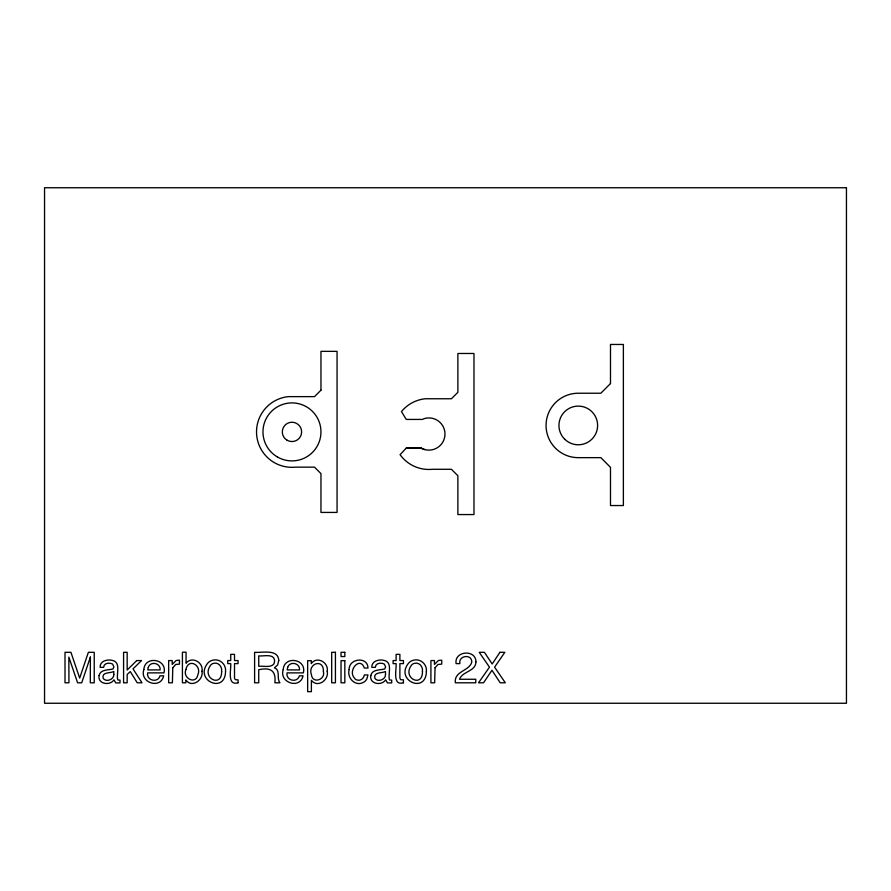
<?xml version="1.0" encoding="UTF-8"?>
<svg xmlns="http://www.w3.org/2000/svg" width="891" height="891" viewBox="0 0 891 891"><rect width="100%" height="100%" fill="white"/><g stroke="black" fill="none" stroke-linecap="round" stroke-linejoin="round"><path stroke-width="1.34" d="M406.251 448.073L400.092 454.7A35.44 35.44 0 0 0 432.391 469.29L451.425 469.29L457.874 475.727L457.874 514.564L473.979 514.564L473.979 353.482L457.874 353.482L457.874 392.318L451.425 398.756L425.363 398.756A35.44 35.44 0 0 0 401.462 411.575L406.251 419.427L422.379 419.427L424.706 418.469A16.105 16.105 0 0 1 444.843 436.122A16.105 16.105 0 0 1 420.819 447.973L406.251 448.073L421.243 448.14M420.819 447.973L424.706 449.587M90.392 657.079L90.303 682.796L94.234 682.796L94.234 652.312L88.376 652.312L79.678 678.084L70.924 652.312L65.01 652.312L65.01 682.796L68.952 682.796L68.841 657.079L77.606 682.796L81.694 682.796L90.392 657.079M323.411 671.547C325.649 679.788 312.541 684.154 311.438 674.843C307.239 663.361 323.979 658.048 323.411 671.547M185.963 669.431C182.098 678.051 195.764 685.157 197.791 674.999C202.279 665.087 188.157 657.647 185.963 669.431M201.99 671.257C203.738 680.089 191.676 688.431 185.863 679.956L185.863 682.796L182.421 682.796L182.421 652.201L186.052 652.201L186.052 663.272C191.721 655.72 203.749 662.436 201.99 671.257M225.546 671.213C225.39 694.468 193.882 680.368 207.681 663.249A9.177 9.177 0 0 1 213.038 660.131C219.732 658.46 226.292 664.408 225.546 671.213M349.138 669.531C346.722 677.873 355.353 686.972 363.539 682.294A7.629 7.629 0 0 0 366.903 678.753L367.983 674.933L364.352 674.933C363.918 678.274 360.81 680.991 357.38 680.1A4.578 4.578 0 0 1 354.351 677.962C347.457 670.411 360.209 655.854 364.352 668.038L367.983 668.038C367.838 656.144 348.771 658.36 349.138 669.531M426.377 671.213C426.21 694.468 394.702 680.368 408.501 663.249A9.177 9.177 0 0 1 413.87 660.131C420.552 658.46 427.123 664.408 426.377 671.213M143.852 669.553C139.364 682.673 160.748 689.701 163.654 675.823L159.979 675.823C158.175 683.219 146.157 680.757 147.672 672.872L163.966 672.872C167.53 658.75 144.732 655.375 143.852 669.553M283.238 669.553C278.749 682.673 300.144 689.701 303.04 675.823L299.376 675.823C297.561 683.219 285.543 680.757 287.069 672.872L303.352 672.872C306.927 658.75 284.118 655.375 283.238 669.553M327.22 671.19C329.18 679.956 317.552 688.387 311.393 680.301L311.393 691.661L307.651 691.661L307.651 660.677L311.282 660.677L311.282 663.617C316.695 655.665 328.868 662.392 327.22 671.19M274.573 660.922C274.651 668.818 263.335 665.722 258.735 666.279L258.735 655.854C263.324 656.567 274.372 653.047 274.573 660.922M99.101 675.501C97.364 684.065 109.927 686.126 113.992 679.855L115.763 682.929L120.007 682.896L120.007 680.145L117.779 679.911C116.008 673.964 121.421 662.236 112.288 660.398C107.321 659.039 99.703 661.022 100.126 667.359L103.612 667.359C103.701 662.871 109.437 662.392 112.544 664.04L113.903 666.813L113.012 668.974C108.379 670.21 100.349 669.286 99.101 675.501M370.812 675.501C369.074 684.065 381.626 686.126 385.692 679.855L387.474 682.929L391.706 682.896L391.706 680.145L389.478 679.911C387.708 673.964 393.12 662.236 383.999 660.398C379.02 659.039 371.413 661.022 371.825 667.359L375.311 667.359C375.412 662.871 381.136 662.392 384.255 664.04L385.614 666.813L384.712 668.974C380.078 670.21 372.059 669.286 370.812 675.501M475.917 661.879C475.872 671.58 462.273 671.19 459.533 679.265L475.772 679.265L475.772 682.796L455.368 682.796C453.797 670.956 469.446 671.19 471.785 662.046C471.929 653.604 458.163 655.453 459.89 663.617L456.092 663.617C454.009 650.675 476.139 649.149 475.917 661.879M221.647 671.324C221.993 688.153 201.6 678.285 210.231 665.8A5.079 5.079 0 0 1 213.617 663.35C218.473 661.957 222.271 666.713 221.647 671.324M422.468 671.324C422.813 688.153 402.431 678.285 411.052 665.8A5.079 5.079 0 0 1 414.438 663.35C419.305 661.957 423.091 666.713 422.468 671.324M278.76 660.532L277.636 665.009L274.461 667.816C280.253 669.921 277.023 677.127 279.117 681.437L279.93 682.796L274.862 682.796C276.21 670.878 270.764 667.036 258.735 669.72L258.735 682.796L254.603 682.796L254.603 652.312C261.809 653.003 278.326 648.615 278.76 660.532M113.803 674.498C114.104 679.577 106.04 682.595 103.178 678.329C101.474 671.725 110.217 673.462 113.803 671.491L113.803 674.498M385.502 674.498C385.803 679.577 377.739 682.595 374.888 678.329C373.173 671.725 381.916 673.462 385.502 671.491L385.502 674.498M172.776 667.782L172.397 682.796L168.655 682.796L168.655 660.565L172.208 660.565L172.208 664.408L176.173 660.476L179.47 660.175L179.47 664.118L175.75 664.463L172.776 667.782M435.031 667.782L434.652 682.796L430.921 682.796L430.921 660.565L434.463 660.565L434.463 664.408L438.439 660.476L441.736 660.175L441.736 664.118L438.004 664.463L435.031 667.782M148.296 667.292L147.772 669.909L160.124 669.909C160.859 663.004 150.434 660.799 148.296 667.292M287.682 667.292L287.169 669.909L299.521 669.909C300.245 663.004 289.831 660.799 287.682 667.292M499.907 652.312L492.188 663.973L484.403 652.312L479.235 652.312L489.471 667.17L478.545 682.796L483.535 682.796L491.977 670.266L500.196 682.796L505.32 682.796L494.594 667.17L504.829 652.312L499.907 652.312M320.96 390.18L314.512 396.629L288.45 396.629A35.44 35.44 0 0 0 256.697 435.398A35.44 35.44 0 0 0 295.467 467.151L314.512 467.151L320.96 473.6L320.96 512.425L337.065 512.425L337.065 351.355L320.96 351.355L320.96 390.18M610.491 383.564L600.824 393.232L577.836 393.232A32.21 32.21 0 0 0 546.06 425.887A32.21 32.21 0 0 0 578.727 457.651L600.824 457.651L610.491 467.318L610.491 505.542L623.377 505.542L623.377 344.461L610.491 344.461L610.491 383.564M136.757 660.565L127.168 670.01L127.168 652.312L123.582 652.312L123.582 682.796L127.168 682.796L127.168 674.454L130.298 671.591L137.236 682.796L142.003 682.796L133.015 668.896L141.535 660.565L136.757 660.565M238.064 682.796C226.726 686.081 231.304 669.275 230.736 663.617L227.728 663.617L227.728 660.565L230.736 660.565L230.736 654.362L234.511 654.362L234.511 660.565L238.064 660.565L238.064 663.617L234.511 663.617L234.511 678.129L235.302 679.688L238.064 679.855L238.064 682.796M403.434 682.796C392.096 686.081 396.673 669.275 396.116 663.617L393.098 663.617L393.098 660.565L396.116 660.565L396.116 654.362L399.892 654.362L399.892 660.565L403.434 660.565L403.434 663.617L399.892 663.617L399.892 678.129L400.672 679.688L403.434 679.855L403.434 682.796M846.45 187.745L44.55 187.745L44.55 703.255L846.45 703.255L846.45 187.745M335.428 652.312L331.686 652.312L331.686 682.796L335.428 682.796L335.428 652.312M344.828 652.312L341.03 652.312L341.03 656.544L344.828 656.544L344.828 652.312M344.828 660.677L341.03 660.677L341.03 682.796L344.828 682.796L344.828 660.677M564.805 439.296A19.324 19.324 0 0 0 597.015 430.186A19.324 19.324 0 0 0 573.013 406.842A19.324 19.324 0 0 0 564.805 439.296M287.136 440.265A9.667 9.667 0 0 0 301.626 431.89A9.667 9.667 0 0 0 287.136 423.526A9.667 9.667 0 0 0 287.136 440.265M277.469 457.005A28.991 28.991 0 0 0 320.96 431.89A28.991 28.991 0 0 0 277.469 406.786A28.991 28.991 0 0 0 277.469 457.005"/></g></svg>
